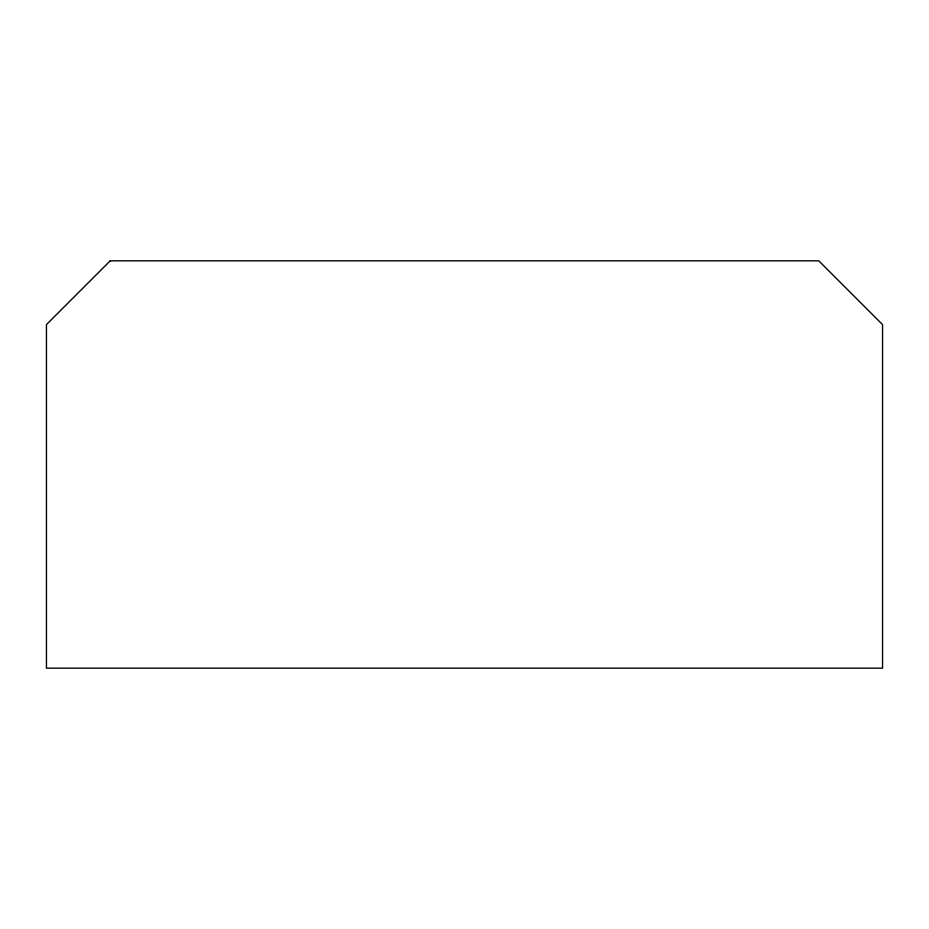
<?xml version="1.0" encoding="UTF-8"?>
<svg xmlns="http://www.w3.org/2000/svg" width="929" height="929" viewBox="0 0 929 929"><rect width="100%" height="100%" fill="white"/><g stroke="black" fill="none" stroke-linecap="round" stroke-linejoin="round"><path stroke-width="1.39" d="M110.214 260.828L46.45 324.593L46.45 668.172L882.55 668.172L882.55 324.593L818.786 260.828L110.214 260.828"/></g></svg>
